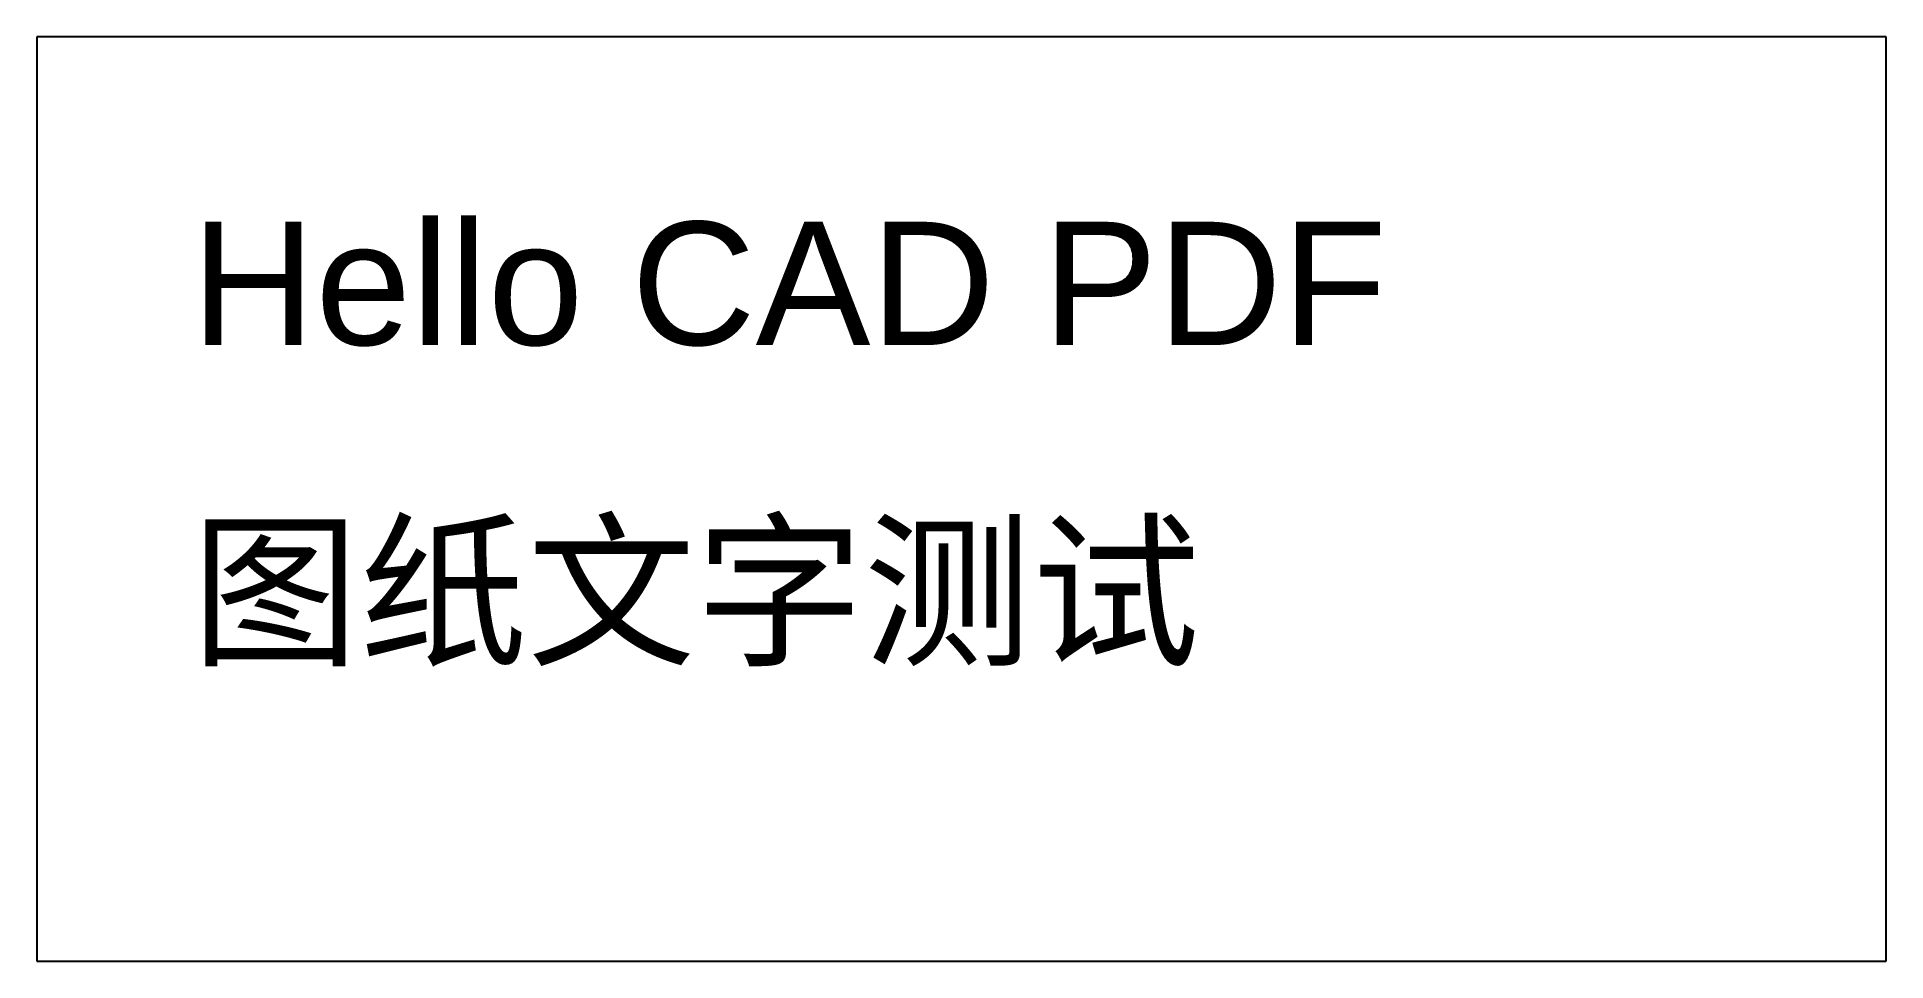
# Model space of a CAD drawing. Header units: millimetres. Extents: x 0 to 120, y 0 to 60.
import ezdxf

# ---------------------------------------------------------------- set-up
doc = ezdxf.new("R2010")
doc.units = ezdxf.units.MM
doc.layers.get('0').update_dxf_attribs({"linetype": 'CONTINUOUS'})
doc.styles.get("Standard").update_dxf_attribs({"font": 'arial.ttf'})

msp = doc.modelspace()

# ---------------------------------------------------------------- linework, layer by layer
for p, q in [((120, 60), (0, 60)), ((0, 60), (0, 0)), ((120, 0), (120, 60)), ((0, 0), (120, 0))]:
    msp.add_line(p, q)

# ---------------------------------------------------------------- texts
for s, p in [('Hello CAD PDF', (10, 40)), ('图纸文字测试', (10, 20))]:
    msp.add_text(s, height=8).set_placement(p)

doc.saveas('drawing.dxf')
